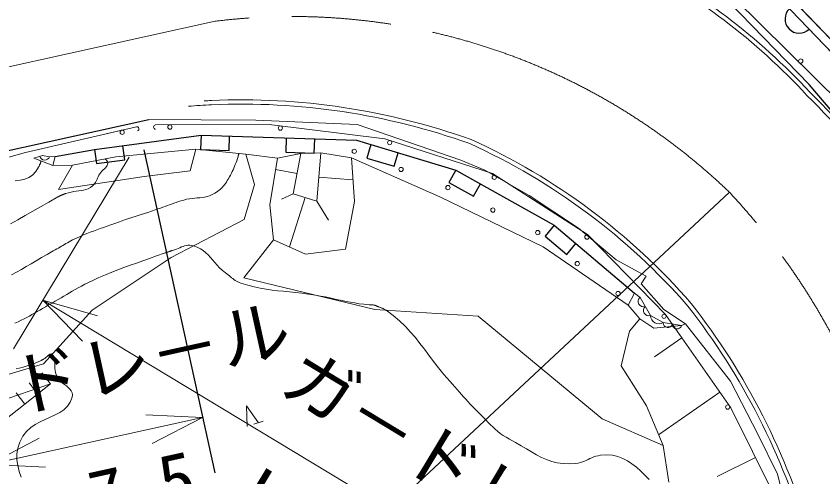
# Model space of a CAD drawing. Units: millimetres, scale not verified. Extents: x 40000 to 680000, y 20000 to 380000.
# Drawn here: x 477228 to 505615, y 294928 to 311131 of the extents above; entities that cross this region are included whole.
import ezdxf
from ezdxf.enums import TextEntityAlignment as Align

# ---------------------------------------------------------------- set-up
doc = ezdxf.new("R2010")
doc.units = ezdxf.units.MM
doc.header["$LTSCALE"] = 1000
doc.linetypes.add('CHAIN', pattern=[18.5, 12, -1.5, 3.5, -1.5])
for name, color, linetype, lineweight in [('S-BGD-RSTR', 7, 'Continuous', 13), ('S-BMK', 2, 'CHAIN', 13), ('S-STR-HTXT', 7, 'Continuous', 13)]:
    doc.layers.add(name, color=color, linetype=linetype, lineweight=lineweight)
doc.styles.add('@ＭＳ ゴシック', font='')
doc.styles.add('ＭＳ ゴシック', font='')
doc.styles.get('@ＭＳ ゴシック').set_extended_font_data('@MS Gothic')
doc.styles.get('ＭＳ ゴシック').set_extended_font_data('MS Gothic')

msp = doc.modelspace()

# ---------------------------------------------------------------- linework, layer by layer
at = {"layer": 'S-BGD-RSTR'}
for p, q in [((506975, 307326), (502429, 311832)), ((516818, 298915), (504417, 311849)), ((504200, 311642), (516595, 298714)), ((488859, 307751), (488845, 307752)), ((481892, 307491), (483742, 307489)), ((483742, 307489), (485660, 307469)), ((485660, 307469), (489233, 307319)), ((477558, 306330), (481459, 307242)), ((480446, 307005), (481459, 307242)), ((482136, 307304), (486137, 307318)), ((482136, 307304), (486137, 307318)), ((486137, 307318), (490197, 306818)), ((486137, 307318), (490197, 306818)), ((489233, 307319), (492881, 306061)), ((479991, 306444), (481398, 306627)), ((490197, 306818), (493990, 305595)), ((490197, 306818), (493990, 305595)), ((474059, 305384), (477558, 306330)), ((478607, 306194), (479991, 306444)), ((480740, 306185), (483553, 306457)), ((483553, 306457), (483350, 305685)), ((483553, 306457), (485309, 306281)), ((485068, 306305), (485065, 306293)), ((487251, 306295), (487951, 306320)), ((487951, 306320), (487809, 304625)), ((487951, 306320), (489028, 306143)), ((478524, 305876), (477852, 306132)), ((478097, 306018), (478092, 305999)), ((478100, 306038), (478097, 306018)), ((478607, 306194), (478524, 305876)), ((479210, 305885), (480740, 306185)), ((480361, 306106), (480354, 306110)), ((480367, 306103), (480361, 306106)), ((480373, 306098), (480367, 306103)), ((480379, 306094), (480373, 306098)), ((480384, 306089), (480379, 306094)), ((480389, 306084), (480384, 306089)), ((480394, 306079), (480389, 306084)), ((480399, 306073), (480394, 306079)), ((480404, 306067), (480399, 306073)), ((480409, 306061), (480404, 306067)), ((480414, 306054), (480409, 306061)), ((480419, 306047), (480414, 306054)), ((480445, 306003), (480419, 306047)), ((484990, 306047), (484966, 305978)), ((485013, 306120), (484990, 306047)), ((485037, 306198), (485013, 306120)), ((485040, 306208), (485037, 306198)), ((485043, 306217), (485040, 306208)), ((485046, 306225), (485043, 306217)), ((485048, 306233), (485046, 306225)), ((485050, 306240), (485048, 306233)), ((485053, 306248), (485050, 306240)), ((485055, 306256), (485053, 306248)), ((485057, 306264), (485055, 306256)), ((485060, 306273), (485057, 306264)), ((485062, 306282), (485060, 306273)), ((485065, 306293), (485062, 306282)), ((485309, 306281), (485619, 305206)), ((485309, 306281), (486425, 306130)), ((486425, 306130), (486153, 304493)), ((486425, 306130), (487251, 306295)), ((486980, 304886), (487251, 306295)), ((489132, 304606), (489028, 306143)), ((489028, 306143), (492140, 304773)), ((492881, 306061), (493720, 305708)), ((478017, 305820), (477924, 305661)), ((478027, 305840), (478017, 305820)), ((478036, 305860), (478027, 305840)), ((478045, 305878), (478036, 305860)), ((478053, 305896), (478045, 305878)), ((478061, 305913), (478053, 305896)), ((478068, 305930), (478061, 305913)), ((478075, 305947), (478068, 305930)), ((478082, 305964), (478075, 305947)), ((478087, 305981), (478082, 305964)), ((478092, 305999), (478087, 305981)), ((478524, 305876), (479210, 305885)), ((478722, 305039), (479210, 305885)), ((480291, 305720), (480333, 305761)), ((480333, 305761), (480371, 305801)), ((480371, 305801), (480405, 305840)), ((480405, 305840), (480432, 305880)), ((480432, 305880), (480448, 305920)), ((480454, 305961), (480445, 306003)), ((480448, 305920), (480454, 305961)), ((484890, 305789), (484862, 305729)), ((484916, 305850), (484890, 305789)), ((484941, 305913), (484916, 305850)), ((484966, 305978), (484941, 305913)), ((487116, 305591), (486359, 305736)), ((477678, 305457), (477530, 305399)), ((477809, 305542), (477678, 305457)), ((477924, 305661), (477809, 305542)), ((481734, 305494), (478722, 305039)), ((480091, 305429), (480102, 305455)), ((480102, 305455), (480114, 305482)), ((480114, 305482), (480127, 305510)), ((480127, 305510), (480142, 305540)), ((480142, 305540), (480172, 305588)), ((480172, 305588), (480209, 305634)), ((480209, 305634), (480249, 305678)), ((480249, 305678), (480291, 305720)), ((483350, 305685), (481734, 305494)), ((484731, 305474), (484692, 305402)), ((484768, 305541), (484731, 305474)), ((484801, 305606), (484768, 305541)), ((484833, 305668), (484801, 305606)), ((484862, 305729), (484833, 305668)), ((487880, 305472), (489080, 305372)), ((493720, 305708), (495280, 304828)), ((493990, 305595), (497329, 303452)), ((477370, 305362), (477198, 305341)), ((477530, 305399), (477370, 305362)), ((479911, 305158), (479980, 305229)), ((479980, 305229), (480001, 305255)), ((480001, 305255), (480018, 305280)), ((480018, 305280), (480034, 305305)), ((480034, 305305), (480047, 305329)), ((480047, 305329), (480059, 305354)), ((480059, 305354), (480070, 305378)), ((480070, 305378), (480081, 305403)), ((480081, 305403), (480091, 305429)), ((484562, 305199), (484528, 305157)), ((484595, 305245), (484562, 305199)), ((484627, 305293), (484595, 305245)), ((484659, 305346), (484627, 305293)), ((484692, 305402), (484659, 305346)), ((485619, 305206), (485249, 303976)), ((478934, 304878), (478951, 304884)), ((478951, 304884), (478968, 304890)), ((478968, 304890), (479065, 304921)), ((479065, 304921), (479160, 304943)), ((479160, 304943), (479254, 304959)), ((479254, 304959), (479345, 304971)), ((479345, 304971), (479434, 304982)), ((479434, 304982), (479520, 304994)), ((479520, 304994), (479604, 305010)), ((479604, 305010), (479685, 305032)), ((479685, 305032), (479764, 305062)), ((479764, 305062), (479839, 305103)), ((479839, 305103), (479911, 305158)), ((484218, 304904), (484126, 304854)), ((484273, 304938), (484218, 304904)), ((484324, 304972), (484273, 304938)), ((484371, 305007), (484324, 304972)), ((484414, 305042), (484371, 305007)), ((484454, 305079), (484414, 305042)), ((484492, 305117), (484454, 305079)), ((484528, 305157), (484492, 305117)), ((486980, 304886), (486566, 304690)), ((487809, 304625), (486980, 304886)), ((478384, 304593), (478699, 304770)), ((478699, 304770), (478707, 304774)), ((478707, 304774), (478714, 304779)), ((478714, 304779), (478721, 304783)), ((478721, 304783), (478728, 304787)), ((478728, 304787), (478734, 304791)), ((478734, 304791), (478741, 304795)), ((478741, 304795), (478747, 304798)), ((478747, 304798), (478754, 304802)), ((478754, 304802), (478761, 304806)), ((478761, 304806), (478768, 304810)), ((478768, 304810), (478775, 304814)), ((478775, 304814), (478784, 304818)), ((478784, 304818), (478800, 304826)), ((478800, 304826), (478816, 304833)), ((478816, 304833), (478832, 304840)), ((478832, 304840), (478846, 304846)), ((478846, 304846), (478861, 304851)), ((478861, 304851), (478875, 304857)), ((478875, 304857), (478889, 304862)), ((478889, 304862), (478903, 304867)), ((478903, 304867), (478918, 304873)), ((478918, 304873), (478934, 304878)), ((482940, 304606), (482856, 304578)), ((483029, 304634), (482940, 304606)), ((483124, 304663), (483029, 304634)), ((483227, 304690), (483124, 304663)), ((483325, 304709), (483227, 304690)), ((483419, 304722), (483325, 304709)), ((483511, 304731), (483419, 304722)), ((483600, 304738), (483511, 304731)), ((483688, 304746), (483600, 304738)), ((483774, 304755), (483688, 304746)), ((483861, 304769), (483774, 304755)), ((483948, 304789), (483861, 304769)), ((484036, 304816), (483948, 304789)), ((484126, 304854), (484036, 304816)), ((487395, 304756), (486847, 303015)), ((487809, 304625), (488214, 303958)), ((488823, 302941), (489132, 304606)), ((492140, 304773), (495771, 303017)), ((495280, 304828), (497022, 303677)), ((477811, 304267), (478090, 304425)), ((478090, 304425), (478384, 304593)), ((482124, 304317), (481990, 304272)), ((482219, 304349), (482124, 304317)), ((482307, 304381), (482219, 304349)), ((482390, 304411), (482307, 304381)), ((482469, 304440), (482390, 304411)), ((482546, 304468), (482469, 304440)), ((482622, 304496), (482546, 304468)), ((482698, 304523), (482622, 304496)), ((482776, 304551), (482698, 304523)), ((482856, 304578), (482776, 304551)), ((486153, 304493), (486286, 303266)), ((477286, 303969), (477545, 304115)), ((477545, 304115), (477811, 304267)), ((481302, 304048), (481192, 304011)), ((481411, 304083), (481302, 304048)), ((481520, 304118), (481411, 304083)), ((481631, 304154), (481520, 304118)), ((481745, 304191), (481631, 304154)), ((481865, 304230), (481745, 304191)), ((481990, 304272), (481865, 304230)), ((477031, 303826), (477286, 303969)), ((480560, 303790), (480427, 303743)), ((480702, 303841), (480560, 303790)), ((480835, 303889), (480702, 303841)), ((480960, 303933), (480835, 303889)), ((481078, 303973), (480960, 303933)), ((481192, 304011), (481078, 303973)), ((482678, 302644), (485249, 303976)), ((479720, 303487), (479602, 303438)), ((479835, 303532), (479720, 303487)), ((479949, 303574), (479835, 303532)), ((480064, 303616), (479949, 303574)), ((480181, 303657), (480064, 303616)), ((480301, 303699), (480181, 303657)), ((480427, 303743), (480301, 303699)), ((497022, 303677), (498346, 302560)), ((479090, 303193), (479033, 303162)), ((479151, 303226), (479090, 303193)), ((479217, 303259), (479151, 303226)), ((479352, 303325), (479217, 303259)), ((479480, 303384), (479352, 303325)), ((479602, 303438), (479480, 303384)), ((485235, 301928), (486286, 303266)), ((486286, 303266), (487415, 302761)), ((497329, 303452), (500072, 300634)), ((478599, 302908), (478535, 302871)), ((478659, 302942), (478599, 302908)), ((478716, 302976), (478659, 302942)), ((478770, 303008), (478716, 302976)), ((478822, 303039), (478770, 303008)), ((478874, 303070), (478822, 303039)), ((478925, 303100), (478874, 303070)), ((478978, 303131), (478925, 303100)), ((479033, 303162), (478978, 303131)), ((482733, 302892), (482721, 302889)), ((482802, 302913), (482733, 302892)), ((482866, 302937), (482802, 302913)), ((482928, 302962), (482866, 302937)), ((482987, 302987), (482928, 302962)), ((483045, 303012), (482987, 302987)), ((483101, 303034), (483045, 303012)), ((483158, 303052), (483101, 303034)), ((483216, 303066), (483158, 303052)), ((483275, 303075), (483216, 303066)), ((483336, 303076), (483275, 303075)), ((483401, 303070), (483336, 303076)), ((483469, 303054), (483401, 303070)), ((483598, 303008), (483469, 303054)), ((483711, 302951), (483598, 303008)), ((483811, 302885), (483711, 302951)), ((487415, 302761), (488823, 302941)), ((495771, 303017), (498759, 300969)), ((478123, 302637), (477936, 302527)), ((478322, 302751), (478123, 302637)), ((478535, 302871), (478322, 302751)), ((482678, 302644), (479906, 300786)), ((481921, 302608), (481684, 302526)), ((482170, 302695), (481921, 302608)), ((482435, 302791), (482170, 302695)), ((482452, 302797), (482435, 302791)), ((482467, 302802), (482452, 302797)), ((482482, 302807), (482467, 302802)), ((482496, 302812), (482482, 302807)), ((482509, 302816), (482496, 302812)), ((482523, 302821), (482509, 302816)), ((482536, 302825), (482523, 302821)), ((482550, 302829), (482536, 302825)), ((482564, 302834), (482550, 302829)), ((482578, 302839), (482564, 302834)), ((482594, 302844), (482578, 302839)), ((482610, 302849), (482594, 302844)), ((482622, 302853), (482610, 302849)), ((482633, 302857), (482622, 302853)), ((482643, 302861), (482633, 302857)), ((482652, 302865), (482643, 302861)), ((482662, 302868), (482652, 302865)), ((482671, 302872), (482662, 302868)), ((482681, 302875), (482671, 302872)), ((482690, 302879), (482681, 302875)), ((482700, 302882), (482690, 302879)), ((482710, 302885), (482700, 302882)), ((482721, 302889), (482710, 302885)), ((483901, 302811), (483811, 302885)), ((483984, 302731), (483901, 302811)), ((484063, 302646), (483984, 302731)), ((484139, 302557), (484063, 302646)), ((477757, 302422), (477583, 302321)), ((477936, 302527), (477757, 302422)), ((481238, 302370), (481023, 302293)), ((481458, 302447), (481238, 302370)), ((481684, 302526), (481458, 302447)), ((484217, 302466), (484139, 302557)), ((484298, 302374), (484217, 302466)), ((484386, 302283), (484298, 302374)), ((498346, 302560), (499392, 301984)), ((477239, 302125), (477062, 302029)), ((477412, 302222), (477239, 302125)), ((477583, 302321), (477412, 302222)), ((480593, 302128), (480372, 302036)), ((480809, 302213), (480593, 302128)), ((481023, 302293), (480809, 302213)), ((484483, 302194), (484386, 302283)), ((484593, 302108), (484483, 302194)), ((484643, 302071), (484593, 302108)), ((484689, 302034), (484643, 302071)), ((479904, 301825), (479651, 301701)), ((480143, 301936), (479904, 301825)), ((480372, 302036), (480143, 301936)), ((484732, 301998), (484689, 302034)), ((484773, 301964), (484732, 301998)), ((484812, 301930), (484773, 301964)), ((484852, 301898), (484812, 301930)), ((484892, 301867), (484852, 301898)), ((484935, 301838), (484892, 301867)), ((484979, 301810), (484935, 301838)), ((485027, 301785), (484979, 301810)), ((485080, 301762), (485027, 301785)), ((485138, 301741), (485080, 301762)), ((489854, 300812), (485235, 301928)), ((499392, 301984), (499219, 301717)), ((479305, 301517), (479203, 301459)), ((479413, 301576), (479305, 301517)), ((479528, 301637), (479413, 301576)), ((479651, 301701), (479528, 301637)), ((485378, 301669), (485138, 301741)), ((485604, 301611), (485378, 301669)), ((485820, 301564), (485604, 301611)), ((486029, 301528), (485820, 301564)), ((486233, 301499), (486029, 301528)), ((486436, 301475), (486233, 301499)), ((486639, 301454), (486436, 301475)), ((499219, 301717), (500020, 300811)), ((478812, 301228), (478711, 301167)), ((478910, 301286), (478812, 301228)), ((479007, 301344), (478910, 301286)), ((479104, 301401), (479007, 301344)), ((479203, 301459), (479104, 301401)), ((486845, 301434), (486639, 301454)), ((487058, 301413), (486845, 301434)), ((487279, 301388), (487058, 301413)), ((487512, 301357), (487279, 301388)), ((487760, 301318), (487512, 301357)), ((487938, 301286), (487760, 301318)), ((488104, 301254), (487938, 301286)), ((488261, 301221), (488104, 301254)), ((488411, 301189), (488261, 301221)), ((488557, 301158), (488411, 301189)), ((498985, 301393), (498759, 300969)), ((498985, 301393), (499181, 301240)), ((499181, 301240), (499551, 300600)), ((478259, 300910), (478156, 300851)), ((478370, 300972), (478259, 300910)), ((478492, 301040), (478370, 300972)), ((478604, 301105), (478492, 301040)), ((478711, 301167), (478604, 301105)), ((488701, 301127), (488557, 301158)), ((488844, 301097), (488701, 301127)), ((488990, 301069), (488844, 301097)), ((489142, 301043), (488990, 301069)), ((489300, 301018), (489142, 301043)), ((489468, 300997), (489300, 301018)), ((489647, 300977), (489468, 300997)), ((489659, 300976), (489647, 300977)), ((489671, 300976), (489659, 300976)), ((489681, 300976), (489671, 300976)), ((489692, 300976), (489681, 300976)), ((489702, 300976), (489692, 300976)), ((489711, 300977), (489702, 300976)), ((489721, 300977), (489711, 300977)), ((489731, 300977), (489721, 300977)), ((489741, 300977), (489731, 300977)), ((489752, 300977), (489741, 300977)), ((489763, 300976), (489752, 300977)), ((489775, 300975), (489763, 300976)), ((489796, 300972), (489775, 300975)), ((489815, 300968), (489796, 300972)), ((489833, 300964), (489815, 300968)), ((489850, 300960), (489833, 300964)), ((489866, 300954), (489850, 300960)), ((489882, 300949), (489866, 300954)), ((489898, 300943), (489882, 300949)), ((489914, 300936), (489898, 300943)), ((489930, 300930), (489914, 300936)), ((489947, 300922), (489930, 300930)), ((489965, 300915), (489947, 300922)), ((489984, 300906), (489965, 300915)), ((490009, 300896), (489984, 300906)), ((498759, 300969), (499174, 300486)), ((477785, 300634), (477695, 300584)), ((477874, 300686), (477785, 300634)), ((477965, 300739), (477874, 300686)), ((478058, 300794), (477965, 300739)), ((478156, 300851), (478058, 300794)), ((479906, 300786), (478192, 298905)), ((489854, 300812), (493483, 300582)), ((490033, 300887), (490009, 300896)), ((490055, 300878), (490033, 300887)), ((490077, 300870), (490055, 300878)), ((490098, 300863), (490077, 300870)), ((490118, 300855), (490098, 300863)), ((490139, 300846), (490118, 300855)), ((490159, 300837), (490139, 300846)), ((490179, 300827), (490159, 300837)), ((490200, 300815), (490179, 300827)), ((490222, 300802), (490200, 300815)), ((490244, 300787), (490222, 300802)), ((490497, 300599), (490244, 300787)), ((500020, 300811), (500783, 300313)), ((500072, 300634), (502375, 297355)), ((477298, 300383), (477182, 300331)), ((477406, 300433), (477298, 300383)), ((477507, 300484), (477406, 300433)), ((477603, 300533), (477507, 300484)), ((477695, 300584), (477603, 300533)), ((490722, 300409), (490497, 300599)), ((490925, 300217), (490722, 300409)), ((493483, 300582), (497846, 296967)), ((498813, 300053), (499174, 300486)), ((499174, 300486), (499666, 300155)), ((499551, 300600), (500001, 300351)), ((500001, 300351), (500642, 300252)), ((491108, 300022), (490925, 300217)), ((498520, 298829), (498813, 300053)), ((499666, 300155), (500642, 300252)), ((500783, 300313), (500642, 300252)), ((502370, 298289), (500783, 300313)), ((491278, 299823), (491108, 300022)), ((491439, 299621), (491278, 299823)), ((500647, 299815), (499695, 299146)), ((491597, 299414), (491439, 299621)), ((478368, 299203), (478343, 299182)), ((478392, 299222), (478368, 299203)), ((478415, 299238), (478392, 299222)), ((478438, 299248), (478415, 299238)), ((478458, 299252), (478438, 299248)), ((478478, 299249), (478458, 299252)), ((478496, 299238), (478478, 299249)), ((478528, 299201), (478496, 299238)), ((491755, 299202), (491597, 299414)), ((491918, 298985), (491755, 299202)), ((477876, 298919), (477653, 298839)), ((478109, 299021), (477876, 298919)), ((478119, 299026), (478109, 299021)), ((478127, 299030), (478119, 299026)), ((478136, 299034), (478127, 299030)), ((478143, 299039), (478136, 299034)), ((478151, 299043), (478143, 299039)), ((478158, 299047), (478151, 299043)), ((478166, 299051), (478158, 299047)), ((478173, 299055), (478166, 299051)), ((478181, 299059), (478173, 299055)), ((478189, 299064), (478181, 299059)), ((478197, 299069), (478189, 299064)), ((478206, 299074), (478197, 299069)), ((478235, 299092), (478206, 299074)), ((478262, 299112), (478235, 299092)), ((478290, 299135), (478262, 299112)), ((478317, 299158), (478290, 299135)), ((478343, 299182), (478317, 299158)), ((478551, 299157), (478528, 299201)), ((478567, 299108), (478551, 299157)), ((478577, 299054), (478567, 299108)), ((478583, 298996), (478577, 299054)), ((478586, 298934), (478583, 298996)), ((478588, 298870), (478586, 298934)), ((492092, 298760), (491918, 298985)), ((475656, 298137), (478192, 298905)), ((477436, 298775), (477226, 298725)), ((477653, 298839), (477436, 298775)), ((478591, 298803), (478588, 298870)), ((478595, 298736), (478591, 298803)), ((478602, 298667), (478595, 298736)), ((478615, 298599), (478602, 298667)), ((492281, 298529), (492092, 298760)), ((499405, 297431), (498520, 298829)), ((478442, 298194), (478134, 298587)), ((478633, 298532), (478615, 298599)), ((478671, 298446), (478633, 298532)), ((478723, 298370), (478671, 298446)), ((478785, 298302), (478723, 298370)), ((492490, 298291), (492281, 298529)), ((475836, 297318), (478442, 298194)), ((478442, 298194), (476410, 296601)), ((477990, 297840), (477682, 298233)), ((478853, 298239), (478785, 298302)), ((478925, 298181), (478853, 298239)), ((478995, 298124), (478925, 298181)), ((479061, 298068), (478995, 298124)), ((479119, 298011), (479061, 298068)), ((492583, 298188), (492490, 298291)), ((492669, 298091), (492583, 298188)), ((492750, 297999), (492669, 298091)), ((503322, 296429), (502370, 298289)), ((477539, 297486), (477230, 297879)), ((479165, 297950), (479119, 298011)), ((479196, 297884), (479165, 297950)), ((479209, 297811), (479196, 297884)), ((479200, 297729), (479209, 297811)), ((492827, 297910), (492750, 297999)), ((492902, 297824), (492827, 297910)), ((492975, 297740), (492902, 297824)), ((501985, 297911), (499837, 296402)), ((479034, 297408), (479133, 297553)), ((479133, 297553), (479200, 297729)), ((493050, 297656), (492975, 297740)), ((493126, 297572), (493050, 297656)), ((493206, 297486), (493126, 297572)), ((478764, 297191), (478910, 297290)), ((478910, 297290), (479034, 297408)), ((485355, 296697), (485330, 297427)), ((485330, 297427), (485753, 296831)), ((493291, 297397), (493206, 297486)), ((493382, 297305), (493291, 297397)), ((493481, 297208), (493382, 297305)), ((499995, 296027), (499405, 297431)), ((502375, 297355), (504356, 293369)), ((478074, 296868), (478252, 296950)), ((478252, 296950), (478430, 297028)), ((478430, 297028), (478602, 297106)), ((478602, 297106), (478764, 297191)), ((493579, 297111), (493481, 297208)), ((493671, 297018), (493579, 297111)), ((493757, 296929), (493671, 297018)), ((497846, 296967), (499995, 296027)), ((477594, 296525), (477740, 296661)), ((477740, 296661), (477902, 296774)), ((477902, 296774), (478074, 296868)), ((485587, 296775), (485919, 296887)), ((493840, 296843), (493757, 296929)), ((493921, 296761), (493840, 296843)), ((494001, 296681), (493921, 296761)), ((494084, 296604), (494001, 296681)), ((477469, 296359), (477594, 296525)), ((494171, 296530), (494084, 296604)), ((494263, 296458), (494171, 296530)), ((494363, 296387), (494263, 296458)), ((494472, 296318), (494363, 296387)), ((504018, 295023), (503322, 296429)), ((477292, 295941), (477361, 296149)), ((477361, 296149), (477469, 296359)), ((494592, 296250), (494472, 296318)), ((494799, 296135), (494592, 296250)), ((494994, 296021), (494799, 296135)), ((477258, 295734), (477292, 295941)), ((495181, 295909), (494994, 296021)), ((495361, 295803), (495181, 295909)), ((495539, 295703), (495361, 295803)), ((500190, 294744), (499995, 296027)), ((477256, 295528), (477258, 295734)), ((477283, 295322), (477256, 295528)), ((495716, 295614), (495539, 295703)), ((495895, 295535), (495716, 295614)), ((496079, 295471), (495895, 295535)), ((497355, 295538), (497291, 295507)), ((497419, 295569), (497355, 295538)), ((497485, 295598), (497419, 295569)), ((497553, 295626), (497485, 295598)), ((497625, 295651), (497553, 295626)), ((497703, 295671), (497625, 295651)), ((497787, 295686), (497703, 295671)), ((498006, 295701), (497787, 295686)), ((498208, 295686), (498006, 295701)), ((498396, 295644), (498208, 295686)), ((498573, 295578), (498396, 295644)), ((498740, 295491), (498573, 295578)), ((503241, 295613), (501892, 294942)), ((477335, 295117), (477283, 295322)), ((496271, 295423), (496079, 295471)), ((496474, 295393), (496271, 295423)), ((496690, 295384), (496474, 295393)), ((496921, 295397), (496690, 295384)), ((497006, 295410), (496921, 295397)), ((497084, 295428), (497006, 295410)), ((497157, 295451), (497084, 295428)), ((497225, 295478), (497157, 295451)), ((497291, 295507), (497225, 295478)), ((498899, 295386), (498740, 295491)), ((499054, 295265), (498899, 295386)), ((499205, 295131), (499054, 295265)), ((477410, 294913), (477335, 295117)), ((499356, 294987), (499205, 295131)), ((499508, 294836), (499356, 294987)), ((504328, 293810), (504018, 295023))]:
    msp.add_line(p, q, dxfattribs=at)
at = {"layer": 'S-BGD-RSTR', "lineweight": 25}
for p, q in [((516818, 298915), (504417, 311849)), ((505132, 308732), (502321, 311622)), ((504200, 311642), (516595, 298714)), ((508028, 305295), (505132, 308732)), ((473979, 305748), (481892, 307491)), ((479991, 306444), (483736, 306939)), ((483736, 306939), (483721, 306439)), ((483736, 306939), (489210, 306769)), ((484720, 306408), (484736, 306908)), ((486735, 306846), (486719, 306346)), ((487719, 306315), (487734, 306815)), ((489210, 306769), (492695, 305719)), ((489711, 306618), (489567, 306139)), ((478607, 306194), (479991, 306444)), ((479991, 306444), (480057, 305948)), ((481048, 306079), (480983, 306575)), ((481716, 306429), (484220, 295066)), ((483721, 306439), (484720, 306408)), ((486719, 306346), (487719, 306315)), ((490525, 305851), (490669, 306329)), ((480057, 305948), (481048, 306079)), ((489567, 306139), (490525, 305851)), ((492695, 305719), (492451, 305283)), ((492695, 305719), (496161, 303778)), ((492451, 305283), (493323, 304794)), ((493323, 304794), (493567, 305230)), ((502325, 304940), (484779, 288565)), ((496161, 303778), (495838, 303396)), ((496161, 303778), (498985, 301393)), ((495838, 303396), (496602, 302750)), ((496602, 302750), (496925, 303133))]:
    msp.add_line(p, q, dxfattribs=at)
at = {"layer": 'S-BGD-RSTR', "lineweight": 18}
for p, q in [((477852, 306132), (478157, 306235)), ((478157, 306235), (478402, 306179)), ((478402, 306179), (478607, 306194))]:
    msp.add_line(p, q, dxfattribs=at)
at = {"layer": 'S-BGD-RSTR'}
for centre in [(504837, 309551), (482637, 307230), (486524, 307194), (480960, 307048), (490373, 306682), (489124, 306375), (490773, 305738), (494053, 305465), (492422, 305102), (494003, 304311), (495584, 303520), (497314, 303360), (496974, 302427), (498408, 301376), (500024, 300572), (502266, 297380)]:
    msp.add_circle(centre, 75, dxfattribs=at)
for centre, radius, start, end in [((488657, 293181), 22484, 42.7649, 62.9555), ((488664, 293185), 22326, 42.7577, 62.9857), ((485704, 288695), 27577, 26.5352, 45.4347), ((485709, 288697), 27723, 26.5322, 45.4317), ((486305, 267787), 40287, 93.1285, 94.2924), ((486305, 267787), 40437, 93.1285, 93.4811), ((485167, 284178), 24010, 70.3399, 92.5519), ((485167, 284178), 23860, 70.3551, 92.5483), ((481476, 307169), 75, 283.1533, 103.1533), ((481476, 307169), 75, 283.1533, 103.1533), ((482137, 307229), 75, 90.199, 270.199), ((482137, 307229), 75, 90.199, 270.199), ((483851, 286091), 22579, 41.1004, 65.5728), ((483851, 286091), 22729, 41.0901, 65.5884), ((478238, 306244), 176, 192.8069, 338.4801), ((499307, 301100), 189, 131.9921, 288.101), ((499493, 300780), 189, 131.9921, 288.101), ((481680, 285963), 24336, 16.036, 37.9662), ((481680, 285963), 24486, 16.0162, 37.9758), ((499846, 300602), 295, 180.46, 301.5705), ((500163, 300339), 163, 175.7705, 346.7937), ((500484, 300290), 163, 175.7705, 346.7937)]:
    msp.add_arc(centre, radius, start, end, dxfattribs=at)
at = {"layer": 'S-BGD-RSTR', "lineweight": 25}
msp.add_arc((504785, 311032), 500, 133.7957, 313.7957, dxfattribs=at)
at = {"layer": 'S-BMK'}
msp.add_line((474093, 308717), (484232, 310951), dxfattribs=at)
for centre, radius, start, end in [((486953, 288906), 22212, 46.2066, 97.0371), ((484779, 288565), 24000, 323.2209, 43.0233)]:
    msp.add_arc(centre, radius, start, end, dxfattribs=at)
at = {"layer": 'S-STR-HTXT'}
for p, q in [((481207, 306172), (477139, 299435)), ((500906, 287419), (478173, 301147)), ((480094, 300591), (478173, 301147)), ((478173, 301147), (479559, 299705)), ((483789, 297019), (476267, 295362)), ((483789, 297019), (481791, 297109)), ((482014, 296098), (483789, 297019)), ((478043, 296283), (476267, 295362)), ((476267, 295362), (478265, 295272))]:
    msp.add_line(p, q, dxfattribs=at)

# ---------------------------------------------------------------- texts
at = {"layer": 'S-STR-HTXT', "style": 'ＭＳ ゴシック'}
for rotation, p in [(12.426, (479813, 297167)), (328.875, (492570, 293622))]:
    msp.add_text('ガ－ドレ－ル', height=1833, rotation=rotation, dxfattribs=at).set_placement(p, align=Align.BOTTOM_CENTER)
at = {"layer": 'S-STR-HTXT', "style": '@ＭＳ ゴシック'}
for s, rotation, p in [('L=7.5', 12.426, (480243, 295214)), ('L=28.0', 328.875, (489023, 293427))]:
    msp.add_text(s, height=1833, rotation=rotation, dxfattribs=at).set_placement(p, align=Align.TOP_CENTER)

doc.saveas('drawing.dxf')
